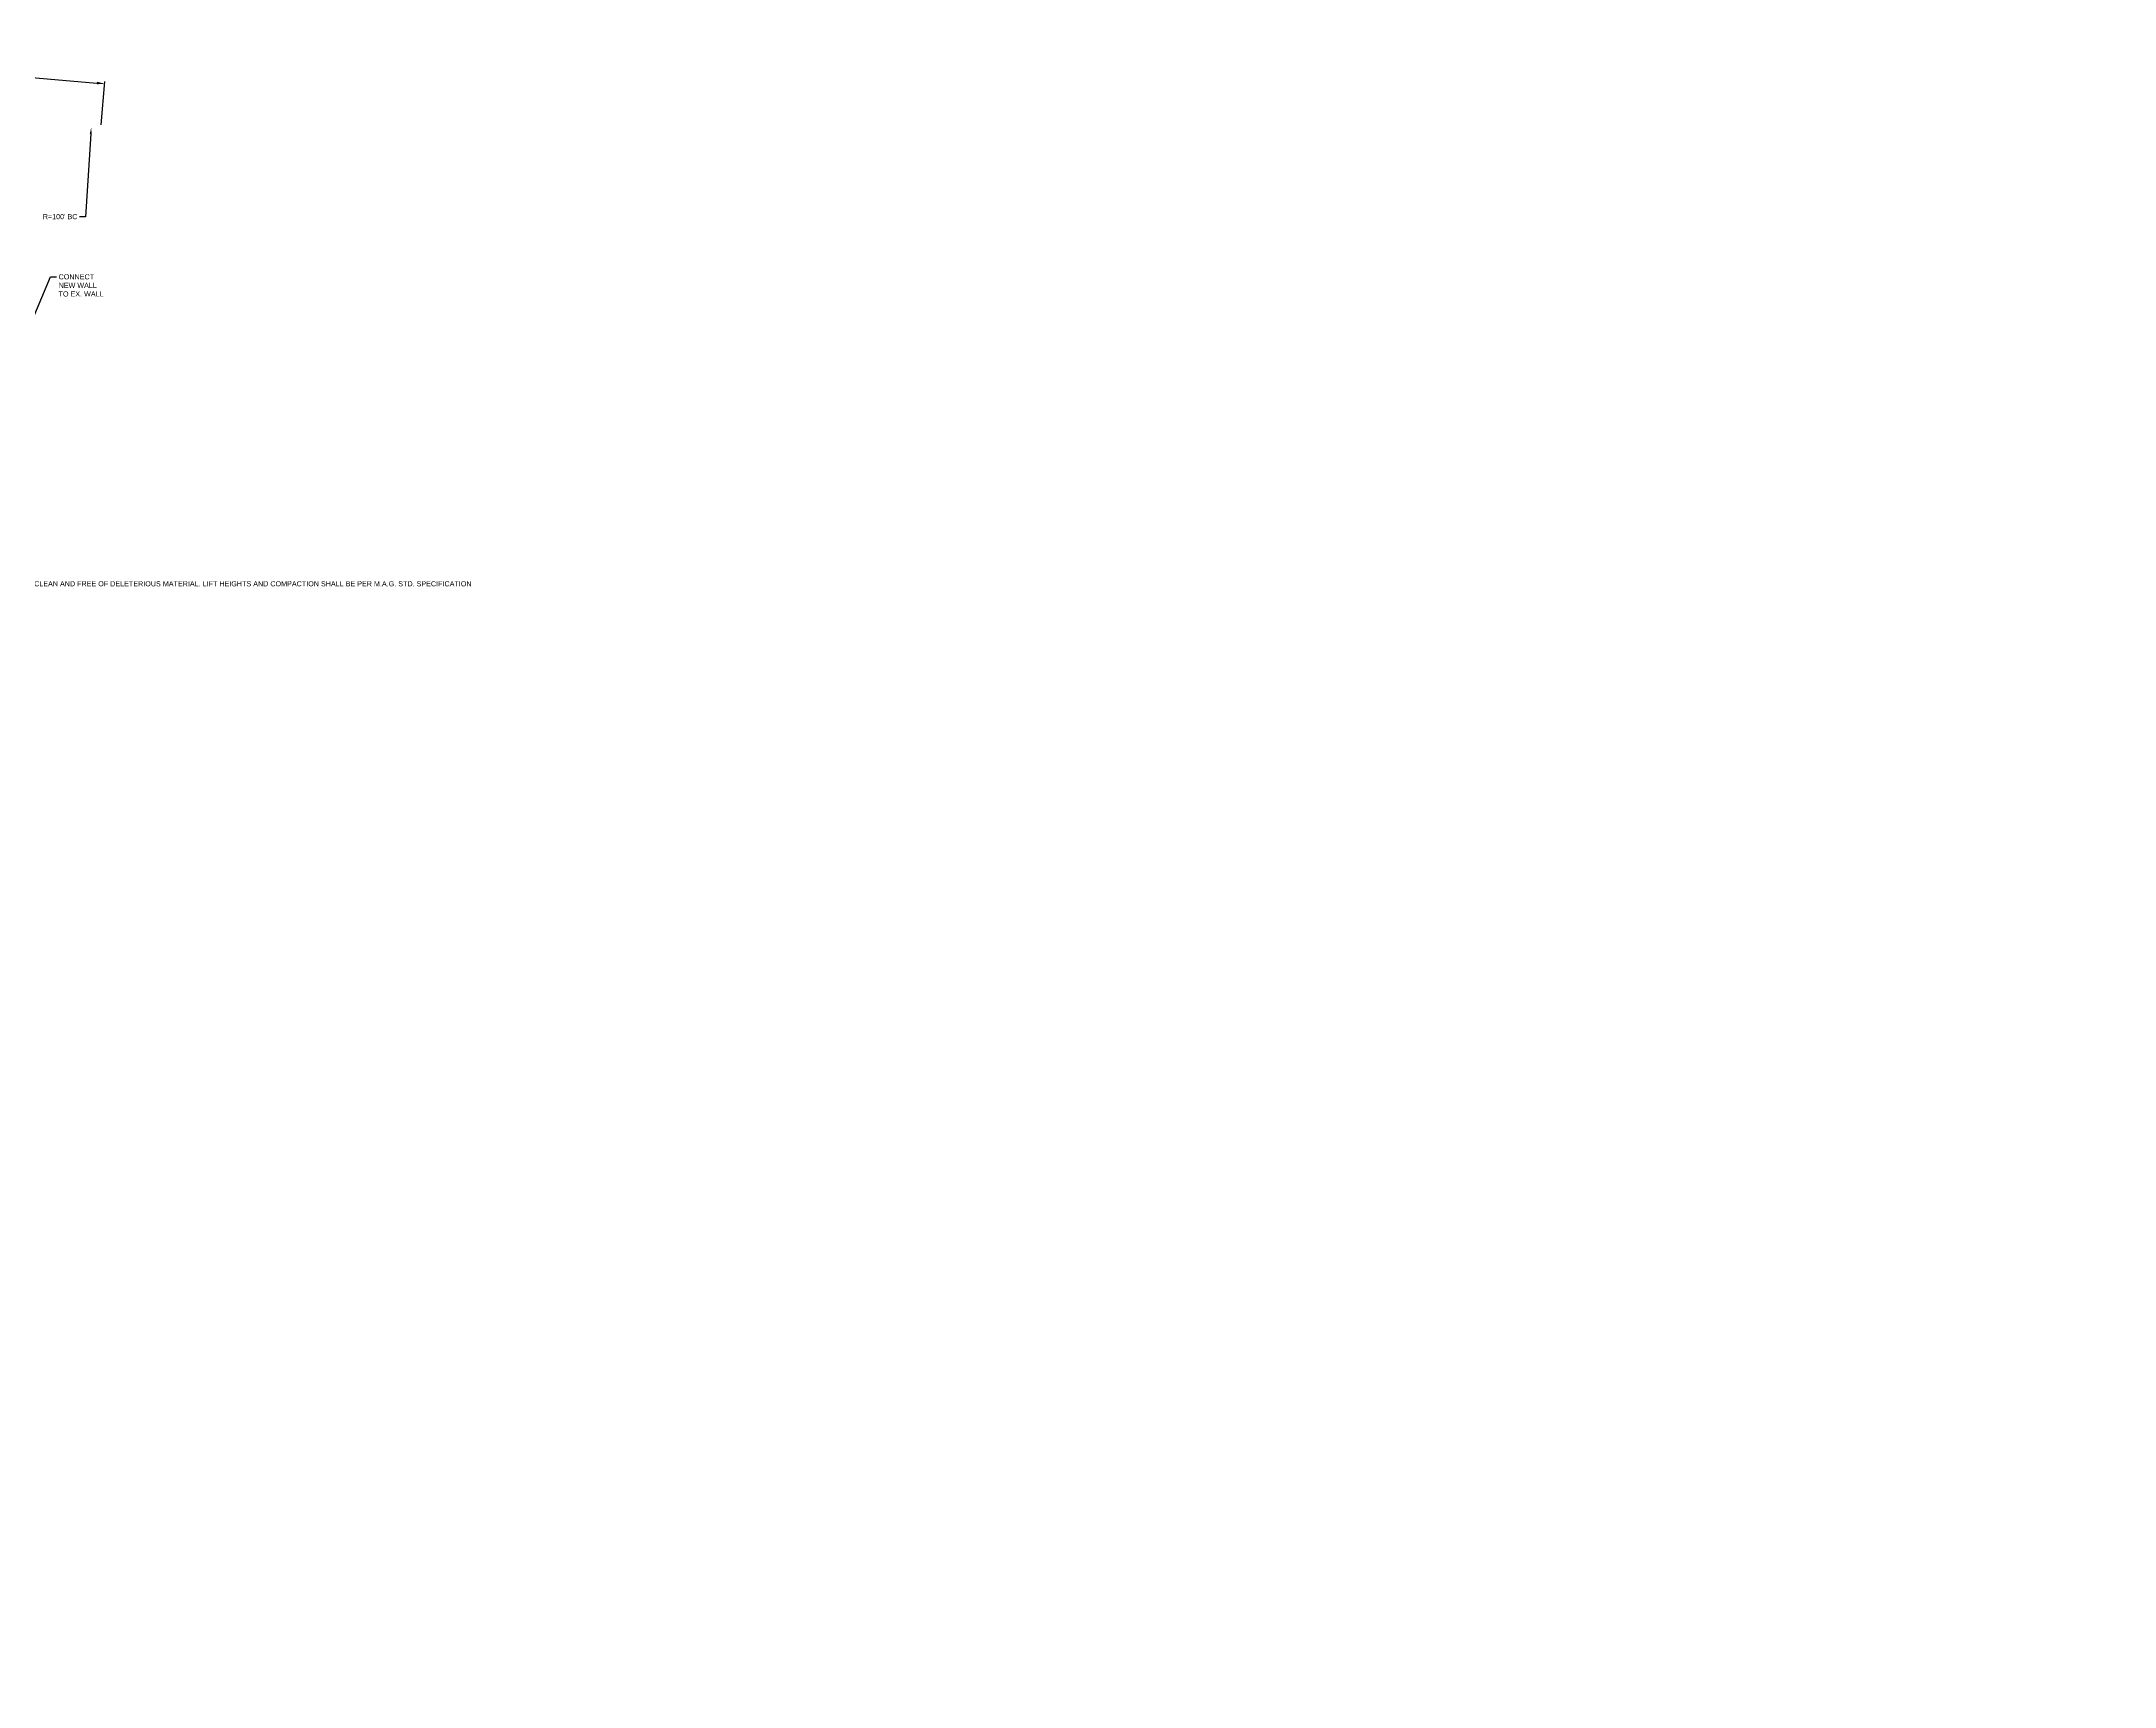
# Model space of a CAD drawing. Header units: feet. Extents: x 0 to 291221, y 0 to 284400.
# Drawn here: x 290414 to 291221, y 283754 to 284394 of the extents above; entities that cross this region are included whole.
import ezdxf
from ezdxf import colors
from ezdxf.entities.mleader import LeaderData, LeaderLine
from ezdxf.math import Vec2, Vec3

# ---------------------------------------------------------------- set-up
doc = ezdxf.new("R2010")
doc.units = ezdxf.units.FT
doc.header["$MEASUREMENT"] = 0
doc.layers.get('Defpoints').update_dxf_attribs({"color": 30})
doc.layers.add('C-LABEL', color=4, linetype='Continuous')
doc.layers.add('C-PV-TEXT', color=33, linetype='Continuous')
doc.styles.add('ARIAL', font='arial.ttf')
doc.dimstyles.new('Bury-Anno$0', dxfattribs={"dimscale": 40, "dimtxt": 0.1, "dimasz": 0.15, "dimexe": 0.04, "dimexo": 0.04, "dimgap": 0.04, "dimtad": 1, "dimzin": 0, "dimdsep": 46, "dimtxsty": 'ARIAL', "dimcen": 0, "dimclrd": 256, "dimclrt": 256, "dimadec": 0, "dimazin": 0, "dimtfac": 1, "dimtofl": 0, "dimtmove": 0, "dimatfit": 3, "dimfxl": 1, "dimtolj": 1, "dimtzin": 0, "dimlwd": -1, "dimarcsym": 0})

# ---------------------------------------------------------------- blocks, each defined once
blk = doc.blocks.new('*D115')
at = {"layer": 'C-PV-TEXT', "color": 0, "lineweight": -2, "transparency": 16777216}
for p, q in [((290253.44, 284377.6), (290254.87, 284394.38)), ((290436.94, 284361.95), (290438.37, 284378.73))]:
    blk.add_line(p, q, dxfattribs=at)
at = {"layer": 'C-PV-TEXT', "transparency": 16777216}
blk.add_line((290257.79, 284393.33), (290435.31, 284378.19), dxfattribs=at)
for points in [[(290257.83, 284393.83), (290257.75, 284392.83), (290254.8, 284393.59)], [(290435.35, 284378.69), (290435.27, 284377.69), (290438.3, 284377.94)]]:
    blk.add_solid(points, dxfattribs=at)
at = {"layer": 'Defpoints', "color": 0, "transparency": 16777216}
for p in [(290253.37, 284376.8), (290438.3, 284377.94), (290436.87, 284361.15)]:
    blk.add_point(p, dxfattribs=at)
at = {"layer": 'C-PV-TEXT', "transparency": 16777216, "insert": (290346.7, 284387.58), "char_height": 2, "attachment_point": 5, "rotation": 355.12599, "style": 'ARIAL'}
blk.add_mtext("\\A1;184.2'", dxfattribs=at)

msp = doc.modelspace()

# ---------------------------------------------------------------- dimensions: what is measured, and where the dimension line sits
at = {"layer": 'C-PV-TEXT'}
dim = msp.add_aligned_dim(p1=(290253.37, 284376.8), p2=(290436.87, 284361.15), distance=16.85, dimstyle='Bury-Anno$0', override={"dimdec": 1, "dimpost": "'"}, dxfattribs=at)
dim.commit()
dim.dimension.update_dxf_attribs({"geometry": '*D115', "text_midpoint": (290346.7, 284387.58)})

# ---------------------------------------------------------------- leaders
at = {"layer": 'C-LABEL'}
ml = msp.add_multileader_mtext('Standard', dxfattribs=at)
ml.set_content('CONNECT \\PNEW WALL \\PTO EX. WALL', color=256, style='ARIAL')
ml.set_leader_properties(color=256)
ml.build(insert=Vec2(0, 0))
ml.multileader.update_dxf_attribs({"has_text_frame": 1, "dogleg_length": 0.12, "arrow_head_size": 3, "scale": 20})
ctx = ml.context
ctx.base_point, ctx.scale, ctx.char_height, ctx.arrow_head_size, ctx.landing_gap_size, ctx.plane_origin = Vec3(290419.58, 284302.7), 20, 2, 3, 0.8, Vec3(290341.99, 284294.32)
notes = []
notes.append((ctx, [(0, (1, 1, 0), (290417.18, 284302.7), (1, 0), 2.4, [(0, [(290407.56, 284279.87)], 0, [])])]))
ctx.mtext.insert, ctx.mtext.width, ctx.mtext.defined_height, ctx.mtext.flow_direction = Vec3(290420.38, 284303.72), 40, 3.35, 5
ctx.mtext.has_bg_fill, ctx.mtext.bg_color, ctx.mtext.bg_scale_factor, ctx.mtext.bg_transparency, ctx.mtext.use_window_bg_color = 1, -1027028792, 1.5, 0, 1
ml = msp.add_multileader_mtext('Standard', dxfattribs=at)
ml.set_content('NOTE:FILL MATERIAL MUST BE CLEAN AND FREE OF DELETERIOUS MATERIAL. LIFT HEIGHTS AND COMPACTION SHALL BE PER M.A.G. STD. SPECIFICATION', color=256, style='ARIAL')
ml.set_leader_properties(color=256)
ml.build(insert=Vec2(0, 0))
ml.multileader.update_dxf_attribs({"has_text_frame": 1, "dogleg_length": 0.12, "arrow_head_size": 3, "scale": 20})
ctx = ml.context
ctx.base_point, ctx.scale, ctx.char_height, ctx.arrow_head_size, ctx.landing_gap_size, ctx.plane_origin = Vec3(290367.19, 284183.15), 20, 2, 3, 0.8, Vec3(290350.12, 284129.26)
notes.append((ctx, [(1, (1, 1, 0), (290400.02, 284183.15), (-1, 0), 2.4, [(1, [(290340.53, 284212.45), (290381.47, 284213.58)], 0, []), (2, [(290399.22, 284255.13)], 0, [])])]))
ctx.mtext.insert, ctx.mtext.width, ctx.mtext.defined_height, ctx.mtext.flow_direction = Vec3(290367.99, 284184.16), 31.5037, 3.54, 5
ctx.mtext.has_bg_fill, ctx.mtext.bg_color, ctx.mtext.bg_scale_factor, ctx.mtext.bg_transparency, ctx.mtext.use_window_bg_color = 1, -1027028792, 1.5, 0, 1
ml = msp.add_multileader_mtext('Standard', dxfattribs=at)
ml.set_content('BEGIN SCREEN WALL', color=256, style='ARIAL')
ml.set_leader_properties(color=256)
ml.build(insert=Vec2(0, 0))
ml.multileader.update_dxf_attribs({"has_text_frame": 1, "dogleg_length": 0.12, "arrow_head_size": 3, "scale": 20})
ctx = ml.context
ctx.base_point, ctx.scale, ctx.char_height, ctx.arrow_head_size, ctx.landing_gap_size, ctx.plane_origin = Vec3(290324.84, 284133.42), 20, 2, 3, 0.8, Vec3(290247.67, 284136.67)
notes.append((ctx, [(0, (1, 1, 0), (290322.44, 284133.42), (1, 0), 2.4, [(0, [(290309.48, 284122.83)], 0, [])])]))
ctx.mtext.insert, ctx.mtext.width, ctx.mtext.defined_height, ctx.mtext.flow_direction = Vec3(290325.64, 284134.44), 40, 3.35, 5
ctx.mtext.has_bg_fill, ctx.mtext.bg_color, ctx.mtext.bg_scale_factor, ctx.mtext.bg_transparency, ctx.mtext.use_window_bg_color = 1, -1027028792, 1.5, 0, 1
ml = msp.add_multileader_mtext('Standard', dxfattribs=at)
ml.set_content('EX. OHE TO BE\\PINSTALLED UNDERGROUND', color=256, style='ARIAL')
ml.set_leader_properties(color=256)
ml.build(insert=Vec2(0, 0))
ml.multileader.update_dxf_attribs({"has_text_frame": 1, "dogleg_length": 0.12, "arrow_head_size": 3, "scale": 20})
ctx = ml.context
ctx.base_point, ctx.scale, ctx.char_height, ctx.arrow_head_size, ctx.landing_gap_size, ctx.plane_origin = Vec3(290358.18, 283804.91), 20, 2, 3, 0.8, Vec3(290371.54, 283829.06)
notes.append((ctx, [(0, (1, 1, 0), (290355.78, 283804.91), (1, 0), 2.4, [(0, [(290354.97, 283782.11)], 0, [])])]))
ctx.mtext.insert, ctx.mtext.width, ctx.mtext.defined_height, ctx.mtext.flow_direction = Vec3(290358.98, 283805.93), 36.4615, 3.54, 5
ctx.mtext.has_bg_fill, ctx.mtext.bg_color, ctx.mtext.bg_scale_factor, ctx.mtext.bg_transparency, ctx.mtext.use_window_bg_color = 1, -1027028792, 1.5, 0, 1
ml = msp.add_multileader_mtext('Standard', dxfattribs=at)
ml.set_content('EX. CURB INLET\\PTO REMAIN', color=256, style='ARIAL')
ml.set_leader_properties(color=256)
ml.build(insert=Vec2(0, 0))
ml.multileader.update_dxf_attribs({"has_text_frame": 1, "dogleg_length": 0.12, "arrow_head_size": 3, "scale": 20})
ctx = ml.context
ctx.base_point, ctx.scale, ctx.char_height, ctx.arrow_head_size, ctx.landing_gap_size, ctx.plane_origin = Vec3(290286.58, 283758.96), 20, 2, 3, 0.8, Vec3(290293.69, 283798.05)
notes.append((ctx, [(0, (1, 1, 0), (290284.18, 283758.96), (1, 0), 2.4, [(0, [(290269.34, 283776.72)], 0, [])])]))
ctx.mtext.insert, ctx.mtext.width, ctx.mtext.defined_height, ctx.mtext.flow_direction = Vec3(290287.38, 283759.98), 26.4205, 3.54, 5
ctx.mtext.has_bg_fill, ctx.mtext.bg_color, ctx.mtext.bg_scale_factor, ctx.mtext.bg_transparency, ctx.mtext.use_window_bg_color = 1, -1027028792, 1.5, 0, 1
at = {"layer": 'C-PV-TEXT'}
ml = msp.add_multileader_mtext('Standard', dxfattribs=at)
ml.set_content("R=100' BC", color=256, style='ARIAL')
ml.set_leader_properties()
ml.build(insert=Vec2(0, 0))
ml.multileader.update_dxf_attribs({"dogleg_length": 0.12, "arrow_head_size": 2.4, "scale": 20})
ctx = ml.context
ctx.base_point, ctx.scale, ctx.char_height, ctx.arrow_head_size, ctx.landing_gap_size, ctx.plane_origin = Vec3(290413.75, 284326.14), 20, 2, 2.4, 0.8, Vec3(290383.99, 284360.09)
ctx.text_align_type = 2
notes.append((ctx, [(0, (1, 1, 0), (290430.92, 284326.14), (-1, 0), 2.4, [(0, [(290433.06, 284360.77)], 0, [])])]))
ctx.mtext.insert, ctx.mtext.alignment, ctx.mtext.flow_direction = Vec3(290427.72, 284327.16), 3, 5
for ctx, leaders in notes:
    for number, flags, end, landing, length, lines in leaders:
        leader = LeaderData()
        leader.index, (leader.has_last_leader_line, leader.has_dogleg_vector, leader.attachment_direction) = number, flags
        leader.last_leader_point, leader.dogleg_vector, leader.dogleg_length = Vec3(end), Vec3(landing), length
        for number, points, colour, breaks in lines:
            line = LeaderLine()
            line.index, line.vertices, line.color, line.breaks = number, Vec3.list(points), colors.encode_raw_color(colour), breaks
            leader.lines.append(line)
        ctx.leaders.append(leader)

doc.saveas('drawing.dxf')
